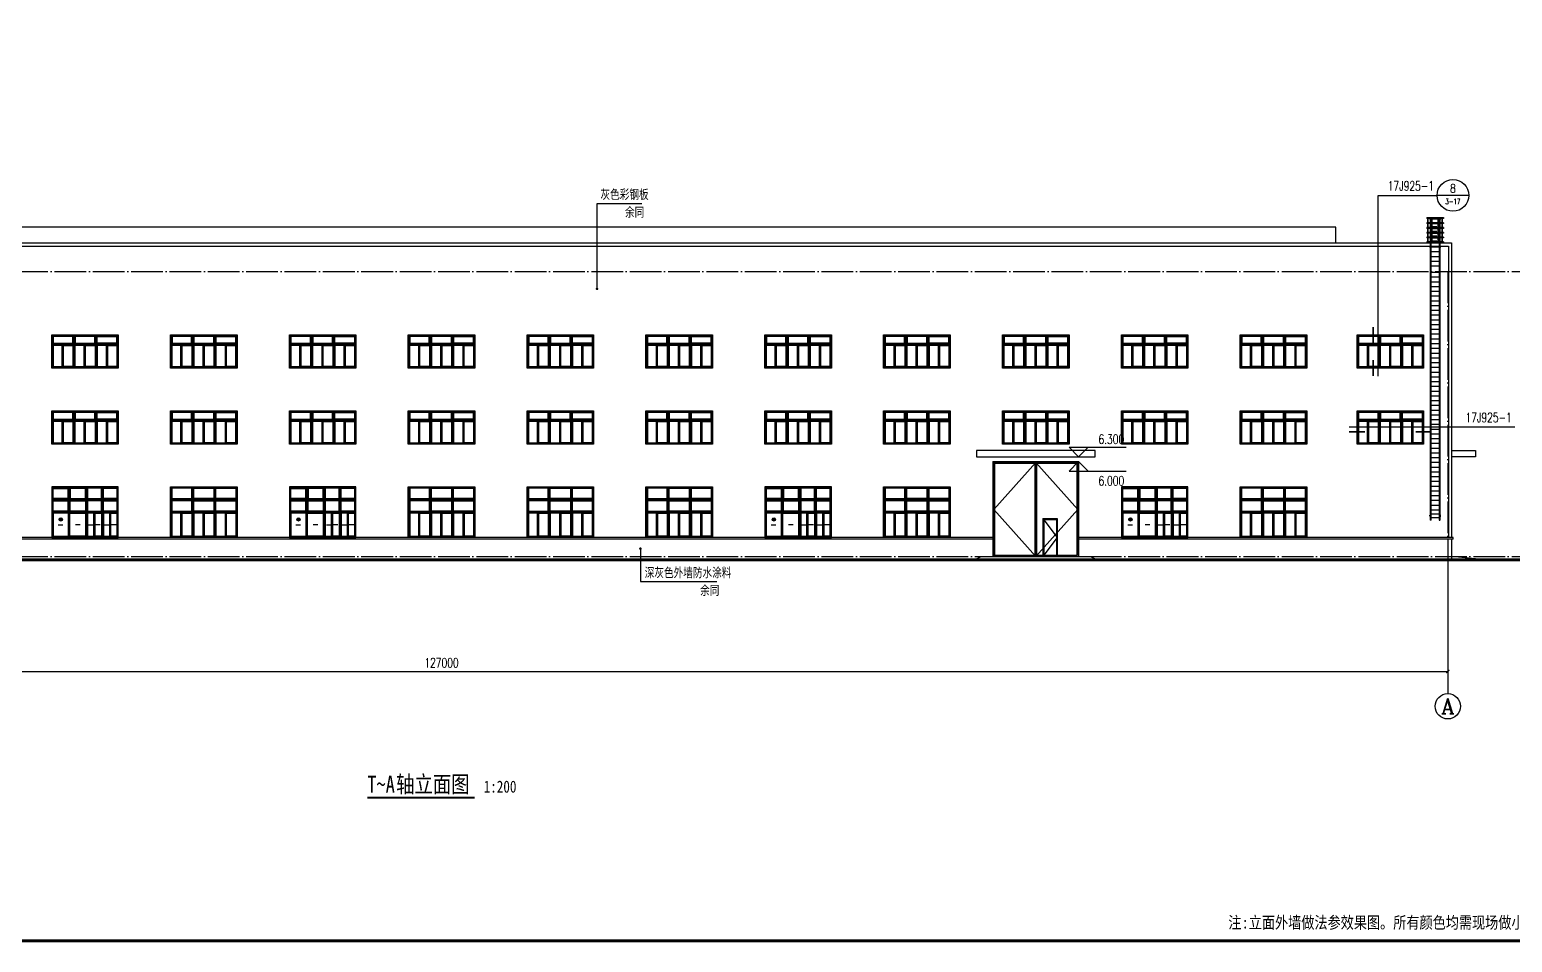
# Model space of a CAD drawing. Extents: x 14095202 to 14511487, y -1430609 to -90420.
# Drawn here: x 14369897 to 14463461, y -1149820 to -1092204 of the extents above; entities that cross this region are included whole.
import ezdxf
from ezdxf.enums import TextEntityAlignment as Align

# ---------------------------------------------------------------- set-up
doc = ezdxf.new("R2010")
doc.units = 0
doc.header["$LTSCALE"] = 1000
doc.header["$MEASUREMENT"] = 0
doc.linetypes.add('DASHED', pattern=[0.75, 0.5, -0.25])
doc.linetypes.add('DOTE', pattern=[2.42, 2, -0.2, 0.02, -0.2])
for name, color, linetype in [('AXIS', 3, 'Continuous'), ('AXIS_TEXT', 7, 'Continuous'), ('DIM_IDEN', 3, 'Continuous'), ('DIM_LEAD', 3, 'Continuous'), ('DIM_SYMB', 3, 'Continuous'), ('DOTE', 1, 'DOTE'), ('PUB_DIM', 3, 'Continuous'), ('PUB_TEXT', 7, 'Continuous'), ('TK', 4, 'Continuous'), ('立面门窗', 157, 'Continuous')]:
    doc.layers.add(name, color=color, linetype=linetype)
doc.styles.add('_TCH_AXIS', font='COMPLEX', dxfattribs={"bigfont": 'GBCBIG'})
doc.styles.add('_TCH_DIM', font='SIMPLEX', dxfattribs={"bigfont": 'GBCBIG'})
doc.styles.add('_TCH_DIM_T3', font='SIMPLEX', dxfattribs={"width": 0.705882, "bigfont": 'GBCBIG'})
doc.styles.add('_TCH_LABEL', font='COMPLEX', dxfattribs={"bigfont": 'GBCBIG'})
doc.styles.add('COMPLEX', font='COMPLEX')
doc.styles.add('YAYA', font='', dxfattribs={"width": 0.8, "height": 1})
doc.styles.add('宋体', font='', dxfattribs={"width": 0.8})
doc.styles.get('YAYA').set_extended_font_data('SimSun')
doc.styles.get('宋体').set_extended_font_data('SimSun')
doc.dimstyles.new('_TCH_ARCH&&200', dxfattribs={"dimtxt": 595, "dimasz": 200, "dimexe": 500, "dimexo": 600, "dimgap": 252.5, "dimtad": 1, "dimdec": 0, "dimzin": 0, "dimdsep": 46, "dimtxsty": '_TCH_DIM_T3', "dimblk": 'ARCHTICK', "dimcen": 0.09, "dimclrt": 7, "dimazin": 2, "dimtfac": 1, "dimtdec": 0, "dimtix": 1, "dimtmove": 2, "dimatfit": 3, "dimfxl": 0, "dimtolj": 1, "dimtzin": 0, "dimarcsym": 0})

# ---------------------------------------------------------------- blocks, each defined once
blk = doc.blocks.new('A$C6FA958B4')
for p, q in [((-474, 38771), (4926, 38771)), ((-474, 38771), (-474, 32771)), ((4926, 38771), (4926, 32771))]:
    blk.add_line(p, q)
at = {"color": 4}
for p, q in [((-424, 38721), (4876, 38721)), ((-424, 38721), (-424, 32771)), ((-374, 38671), (2176, 38671)), ((-374, 38671), (-374, 32871)), ((2176, 38671), (2176, 32871)), ((2226, 38721), (2226, 32771)), ((2276, 38671), (2276, 35171)), ((2276, 38671), (4826, 38671)), ((4826, 38671), (4826, 32871)), ((4876, 38721), (4876, 32771)), ((2276, 35171), (2276, 32871)), ((2676, 35171), (3576, 35171)), ((2676, 35171), (2676, 32771)), ((2726, 35121), (3526, 35121)), ((2726, 35121), (2726, 32871)), ((3526, 35121), (3526, 32871)), ((3576, 35171), (3576, 32771)), ((-1224, 32771), (5676, 32771)), ((-374, 32871), (2176, 32871)), ((2276, 32871), (2676, 32871)), ((2726, 32871), (3226, 32871)), ((3226, 32871), (3526, 32871)), ((3576, 32871), (4826, 32871))]:
    blk.add_line(p, q, dxfattribs=at)
at = {"ltscale": 0.5}
blk.add_lwpolyline([(-1524, 39071), (5976, 39071), (5976, 39471), (-1524, 39471)], close=True, dxfattribs=at)
at = {"color": 4}
for points in [[(2226, 38721), (-424, 35746), (2226, 32771), (4876, 35746), (2226, 38721)], [(2676, 35171), (3576, 33971), (2676, 32771)]]:
    blk.add_lwpolyline(points, dxfattribs=at)
blk.add_lwpolyline([(-1524, 32621), (-1224, 32771), (5676, 32771), (5976, 32621)])
blk = doc.blocks.new('A$C4DEE7651')
at = {"layer": '立面门窗', "color": 4}
for p, q in [((700, 50), (700, 1475)), ((2100, 50), (2100, 1475)), ((3500, 50), (3500, 1475))]:
    blk.add_line(p, q, dxfattribs=at)
at = {"layer": '立面门窗', "color": 0}
blk.add_lwpolyline([(0, 0), (4200, 0), (4200, 2100), (0, 2100)], close=True, dxfattribs=at)
at = {"layer": '立面门窗', "color": 4}
for points in [[(50, 50), (4150, 50), (4150, 2050), (50, 2050)], [(100, 1575), (1325, 1575), (1325, 2000), (100, 2000)], [(1375, 2050), (1425, 2050), (1425, 50), (1375, 50)], [(2725, 1575), (1475, 1575), (1475, 2000), (2725, 2000)], [(2775, 2050), (2825, 2050), (2825, 50), (2775, 50)], [(4100, 1575), (2875, 1575), (2875, 2000), (4100, 2000)], [(4150, 1475), (50, 1475), (50, 1525), (4150, 1525)], [(660, 1425), (90, 1425), (90, 90), (660, 90)], [(740, 1425), (1335, 1425), (1335, 90), (740, 90)], [(2060, 1425), (1465, 1425), (1465, 90), (2060, 90)], [(2140, 1425), (2735, 1425), (2735, 90), (2140, 90)], [(3460, 1425), (2865, 1425), (2865, 90), (3460, 90)], [(3540, 1425), (4110, 1425), (4110, 90), (3540, 90)]]:
    blk.add_lwpolyline(points, close=True, dxfattribs=at)
blk = doc.blocks.new('C4224')
at = {"layer": '立面门窗', "color": 4}
for p, q in [((-158366, -1686025), (-158366, -1684500)), ((-156966, -1686025), (-156966, -1684500)), ((-155566, -1686025), (-155566, -1684500))]:
    blk.add_line(p, q, dxfattribs=at)
at = {"layer": '立面门窗', "color": 0}
blk.add_lwpolyline([(-154866, -1686075), (-159066, -1686075), (-159066, -1682875), (-154866, -1682875)], close=True, dxfattribs=at)
at = {"layer": '立面门窗', "color": 4}
for points in [[(-154916, -1686025), (-159016, -1686025), (-159016, -1682925), (-154916, -1682925)], [(-157731, -1682965), (-158976, -1682965), (-158976, -1683610), (-157731, -1683610)], [(-157641, -1682925), (-157691, -1682925), (-157691, -1686025), (-157641, -1686025)], [(-157601, -1682965), (-156331, -1682965), (-156331, -1683610), (-157601, -1683610)], [(-156241, -1682925), (-156291, -1682925), (-156291, -1686025), (-156241, -1686025)], [(-156201, -1682965), (-154956, -1682965), (-154956, -1683610), (-156201, -1683610)], [(-159016, -1683650), (-159016, -1683700), (-154916, -1683700), (-154916, -1683650)], [(-157731, -1683750), (-158976, -1683750), (-158976, -1684410), (-157731, -1684410)], [(-157601, -1683750), (-156331, -1683750), (-156331, -1684410), (-157601, -1684410)], [(-156201, -1683750), (-154956, -1683750), (-154956, -1684410), (-156201, -1684410)], [(-159016, -1684450), (-159016, -1684500), (-154916, -1684500), (-154916, -1684450)], [(-158406, -1684540), (-158976, -1684540), (-158976, -1685985), (-158406, -1685985)], [(-158326, -1684540), (-157731, -1684540), (-157731, -1685985), (-158326, -1685985)], [(-157006, -1684540), (-157601, -1684540), (-157601, -1685985), (-157006, -1685985)], [(-156926, -1684540), (-156331, -1684540), (-156331, -1685985), (-156926, -1685985)], [(-155606, -1684540), (-156201, -1684540), (-156201, -1685985), (-155606, -1685985)], [(-155526, -1684540), (-154956, -1684540), (-154956, -1685985), (-155526, -1685985)]]:
    blk.add_lwpolyline(points, close=True, dxfattribs=at)
blk = doc.blocks.new('A$C233354C1')
for p, q in [((1067, 9312), (0, 9312)), ((0, 9312), (0, 9255)), ((0, 9255), (1067, 9255)), ((0, 8980), (1067, 8980)), ((0, 8980), (0, 8930)), ((0, 8930), (1067, 8930)), ((0, 8680), (1067, 8680)), ((0, 8680), (0, 8630)), ((0, 8630), (1067, 8630)), ((69, 8980), (69, 9255)), ((69, 8680), (69, 8930)), ((69, 8380), (69, 8630)), ((99, 8980), (99, 9255)), ((99, 8680), (99, 8930)), ((99, 8380), (99, 8630)), ((227, 7643), (227, 9312)), ((284, 9312), (284, 7643)), ((315, 8980), (315, 9255)), ((315, 8680), (315, 8930)), ((315, 8380), (315, 8630)), ((345, 8980), (345, 9255)), ((345, 8680), (345, 8930)), ((345, 8380), (345, 8630)), ((722, 8980), (722, 9255)), ((722, 8680), (722, 8930)), ((722, 8380), (722, 8630)), ((752, 8980), (752, 9255)), ((752, 8680), (752, 8930)), ((752, 8380), (752, 8630)), ((784, 7643), (784, 9312)), ((841, 9312), (841, 7643)), ((968, 8980), (968, 9255)), ((968, 8680), (968, 8930)), ((968, 8380), (968, 8630)), ((998, 8980), (998, 9255)), ((998, 8680), (998, 8930)), ((998, 8380), (998, 8630)), ((1067, 9312), (1067, 9255)), ((1067, 8980), (1067, 8930)), ((1067, 8680), (1067, 8630)), ((0, 8380), (1067, 8380)), ((0, 8380), (0, 8330)), ((0, 8330), (1067, 8330)), ((0, 8080), (1067, 8080)), ((0, 8080), (0, 8030)), ((0, 8030), (1067, 8030)), ((0, 7780), (1067, 7780)), ((0, 7780), (0, 7730)), ((0, 7730), (1067, 7730)), ((69, 8080), (69, 8330)), ((69, 7780), (69, 8030)), ((69, 7712), (69, 7730)), ((69, 7712), (99, 7712)), ((99, 8080), (99, 8330)), ((99, 7780), (99, 8030)), ((99, 7712), (99, 7730)), ((227, -9799), (227, 7643)), ((284, 7643), (284, -9800)), ((315, 8080), (315, 8330)), ((315, 7780), (315, 8030)), ((315, 7712), (315, 7730)), ((315, 7712), (345, 7712)), ((345, 8080), (345, 8330)), ((345, 7780), (345, 8030)), ((345, 7712), (345, 7730)), ((722, 8080), (722, 8330)), ((722, 7780), (722, 8030)), ((722, 7712), (722, 7730)), ((752, 7712), (722, 7712)), ((752, 8080), (752, 8330)), ((752, 7780), (752, 8030)), ((752, 7712), (752, 7730)), ((784, -9800), (784, 7643)), ((841, 7643), (841, -9799)), ((968, 8080), (968, 8330)), ((968, 7780), (968, 8030)), ((968, 7712), (968, 7730)), ((998, 7712), (968, 7712)), ((998, 8080), (998, 8330)), ((998, 7780), (998, 8030)), ((998, 7712), (998, 7730)), ((1067, 8380), (1067, 8330)), ((1067, 8080), (1067, 8030)), ((1067, 7780), (1067, 7730)), ((284, -9800), (228, -9800)), ((784, -9800), (840, -9800))]:
    blk.add_line(p, q)
at = {"linetype": 'DASHED', "ltscale": 0.1}
for p, q in [((1067, 9305), (0, 9305)), ((227, 8680), (227, 8930)), ((227, 8380), (227, 8630)), ((234, 9312), (234, 7643)), ((234, 8930), (234, 8680)), ((234, 8630), (234, 8380)), ((284, 8930), (284, 8680)), ((284, 8630), (284, 8380)), ((784, 8930), (784, 8680)), ((784, 8630), (784, 8380)), ((834, 7643), (834, 9312)), ((834, 8930), (834, 8680)), ((834, 8630), (834, 8380)), ((841, 8930), (841, 8680)), ((841, 8630), (841, 8380)), ((227, 8080), (227, 8330)), ((227, 7780), (227, 8030)), ((234, 8330), (234, 8080)), ((234, 8030), (234, 7780)), ((234, 7643), (234, -9800)), ((284, 8330), (284, 8080)), ((284, 8030), (284, 7780)), ((784, 8330), (784, 8080)), ((784, 8030), (784, 7780)), ((834, 8330), (834, 8080)), ((834, 8030), (834, 7780)), ((834, -9800), (834, 7643)), ((841, 8330), (841, 8080)), ((841, 8030), (841, 7780))]:
    blk.add_line(p, q, dxfattribs=at)
for points in [[(168, 9261), (211, 9261), (211, 9191)], [(284, 9211), (784, 9211)], [(284, 8911), (784, 8911)], [(284, 8730), (315, 8730)], [(284, 8611), (784, 8611)], [(284, 8430), (315, 8430)], [(752, 8730), (784, 8730)], [(752, 8430), (784, 8430)], [(901, 9261), (858, 9261), (858, 9191)], [(168, 7492), (211, 7492), (211, 7422)], [(284, 8311), (784, 8311)], [(284, 8130), (315, 8130)], [(284, 8011), (784, 8011)], [(284, 7830), (315, 7830)], [(284, 7711), (784, 7711)], [(284, 7711), (784, 7711)], [(752, 8130), (784, 8130)], [(752, 7830), (784, 7830)], [(901, 7492), (858, 7492), (858, 7422)], [(284, 7442), (784, 7442)], [(284, 7142), (784, 7142)], [(284, 6842), (784, 6842)], [(284, 6542), (784, 6542)], [(284, 6242), (784, 6242)], [(284, 5842), (784, 5842)], [(284, 5542), (784, 5542)], [(284, 5242), (784, 5242)], [(284, 4942), (784, 4942)], [(284, 4642), (784, 4642)], [(284, 4342), (784, 4342)], [(284, 4042), (784, 4042)], [(284, 3742), (784, 3742)], [(284, 3442), (784, 3442)], [(284, 3142), (784, 3142)], [(284, 2842), (784, 2842)], [(284, 2542), (784, 2542)], [(284, 2242), (784, 2242)], [(284, 1942), (784, 1942)], [(284, 1642), (784, 1642)], [(284, 1342), (784, 1342)], [(284, 1042), (784, 1042)], [(284, 742), (784, 742)], [(284, 442), (784, 442)], [(284, 142), (784, 142)], [(284, -158), (784, -158)], [(284, -458), (784, -458)], [(284, -758), (784, -758)], [(284, -1058), (784, -1058)], [(284, -1358), (784, -1358)], [(284, -1658), (784, -1658)], [(284, -1958), (784, -1958)], [(284, -2258), (784, -2258)], [(284, -2558), (784, -2558)], [(284, -2858), (784, -2858)], [(284, -3158), (784, -3158)], [(284, -3458), (784, -3458)], [(284, -3758), (784, -3758)], [(284, -4058), (784, -4058)], [(284, -4358), (784, -4358)], [(284, -4658), (784, -4658)], [(284, -4958), (784, -4958)], [(284, -5258), (784, -5258)], [(284, -5558), (784, -5558)], [(284, -5858), (784, -5858)], [(284, -6158), (784, -6158)], [(284, -6458), (784, -6458)], [(284, -6758), (784, -6758)], [(284, -7058), (784, -7058)], [(284, -7358), (784, -7358)], [(284, -7658), (784, -7658)], [(284, -7958), (784, -7958)], [(284, -8258), (784, -8258)], [(284, -8558), (784, -8558)], [(284, -8858), (784, -8858)], [(284, -9158), (784, -9158)], [(168, -9501), (211, -9501), (211, -9571)], [(284, -9417), (784, -9417)], [(284, -9638), (784, -9638)], [(901, -9501), (858, -9501), (858, -9571)]]:
    blk.add_lwpolyline(points)
for points in [[(345, 8730), (722, 8730)], [(345, 8430), (722, 8430)], [(345, 8130), (722, 8130)], [(345, 7830), (722, 7830)]]:
    blk.add_lwpolyline(points, dxfattribs=at)
for centre, start, end in [((228, -9799), 180, 270), ((840, -9799), 270, 0)]:
    blk.add_arc(centre, 1, start, end)
blk = doc.blocks.new('GeYuanFrame_12420875', base_point=(20.09, 4.53))
at = {"layer": 'TK', "const_width": 1}
blk.add_lwpolyline([(45.09, 588.53), (1061.09, 588.53), (1061.09, 14.53), (45.09, 14.53)], close=True, dxfattribs=at)
blk = doc.blocks.new('_AXISO')
blk.add_circle((0, 0), 0.5)
at = {"layer": 'AXIS_TEXT', "style": 'COMPLEX', "width": 1.041667}
blk.add_attdef('A', text='', height=0.56, dxfattribs=at).set_placement((-0.25, -0.28), (0.25, -0.28), align=Align.FIT)
blk = doc.blocks.new('_ArchTick')
at = {"color": 0, "linetype": 'ByBlock', "const_width": 0.4}
blk.add_lwpolyline([(-0.5, -0.5), (0.5, 0.5)], dxfattribs=at)
blk = doc.blocks.new('*D166')
at = {"layer": 'AXIS', "color": 0, "lineweight": -2}
for p, q in [((14332387, -1126719), (14332387, -1133219)), ((14459387, -1126719), (14459387, -1133219)), ((14332387, -1132719), (14459387, -1132719))]:
    blk.add_line(p, q, dxfattribs=at)
at = {"layer": 'Defpoints', "color": 0}
for p in [(14332387, -1126119), (14459387, -1126119), (14459387, -1132719)]:
    blk.add_point(p, dxfattribs=at)
at = {"layer": 'AXIS', "color": 0, "lineweight": -2, "xscale": 200, "yscale": 200, "zscale": 200, "rotation": 180}
blk.add_blockref('_ArchTick', (14332387, -1132719), dxfattribs=at)
at = {"layer": 'AXIS', "color": 0, "lineweight": -2, "xscale": 200, "yscale": 200, "zscale": 200}
blk.add_blockref('_ArchTick', (14459387, -1132719), dxfattribs=at)
at = {"layer": 'AXIS', "color": 7, "insert": (14395887, -1132169), "char_height": 595, "attachment_point": 5, "style": '_TCH_DIM_T3'}
blk.add_mtext('\\A1;127000', dxfattribs=at)

msp = doc.modelspace()

# ---------------------------------------------------------------- hatches: boundary and pattern name
h = msp.add_hatch(color=1)
edge = h.paths.add_edge_path()
edge.add_arc((14371860.1, -1123121.8), 100, 0, 360)
h = msp.add_hatch(color=1)
edge = h.paths.add_edge_path()
edge.add_arc((14386860.1, -1123121.8), 100, 0, 360)
h = msp.add_hatch(color=1)
edge = h.paths.add_edge_path()
edge.add_arc((14416860.1, -1123121.8), 100, 0, 360)
h = msp.add_hatch(color=1)
edge = h.paths.add_edge_path()
edge.add_arc((14439360.1, -1123121.8), 100, 0, 360)
at = {"layer": 'DIM_SYMB'}
for points in [[(14371983.6, -1123456.4), (14371833.6, -1123456.4), (14371833.6, -1123436.4)], [(14372790.1, -1123456.4), (14372940.1, -1123456.4), (14372940.1, -1123436.4)], [(14373912.1, -1123456.4), (14373762.1, -1123456.4), (14373762.1, -1123436.4)], [(14374061.6, -1123456.4), (14374211.6, -1123456.4), (14374211.6, -1123436.4)], [(14374912.1, -1123456.4), (14374762.1, -1123456.4), (14374762.1, -1123436.4)], [(14375061.6, -1123456.4), (14375211.6, -1123456.4), (14375211.6, -1123436.4)], [(14386983.6, -1123456.4), (14386833.6, -1123456.4), (14386833.6, -1123436.4)], [(14387790.1, -1123456.4), (14387940.1, -1123456.4), (14387940.1, -1123436.4)], [(14388912.1, -1123456.4), (14388762.1, -1123456.4), (14388762.1, -1123436.4)], [(14389061.6, -1123456.4), (14389211.6, -1123456.4), (14389211.6, -1123436.4)], [(14389912.1, -1123456.4), (14389762.1, -1123456.4), (14389762.1, -1123436.4)], [(14390061.6, -1123456.4), (14390211.6, -1123456.4), (14390211.6, -1123436.4)], [(14416983.6, -1123456.4), (14416833.6, -1123456.4), (14416833.6, -1123436.4)], [(14417790.1, -1123456.4), (14417940.1, -1123456.4), (14417940.1, -1123436.4)], [(14418912.1, -1123456.4), (14418762.1, -1123456.4), (14418762.1, -1123436.4)], [(14419061.6, -1123456.4), (14419211.6, -1123456.4), (14419211.6, -1123436.4)], [(14419912.1, -1123456.4), (14419762.1, -1123456.4), (14419762.1, -1123436.4)], [(14420061.6, -1123456.4), (14420211.6, -1123456.4), (14420211.6, -1123436.4)], [(14439483.6, -1123456.4), (14439333.6, -1123456.4), (14439333.6, -1123436.4)], [(14440290.1, -1123456.4), (14440440.1, -1123456.4), (14440440.1, -1123436.4)], [(14441412.1, -1123456.4), (14441262.1, -1123456.4), (14441262.1, -1123436.4)], [(14441561.6, -1123456.4), (14441711.6, -1123456.4), (14441711.6, -1123436.4)], [(14442412.1, -1123456.4), (14442262.1, -1123456.4), (14442262.1, -1123436.4)], [(14442561.6, -1123456.4), (14442711.6, -1123456.4), (14442711.6, -1123436.4)]]:
    msp.add_hatch(color=256, dxfattribs=at).paths.add_polyline_path(points)

# ---------------------------------------------------------------- linework, layer by layer
at = {"ltscale": 0.5}
for p, q in [((14430686.9, -1124268.9), (14361086.9, -1124268.9)), ((14430686.9, -1124368.9), (14361086.9, -1124368.9)), ((14459726.9, -1124268.9), (14436086.9, -1124268.9)), ((14459726.9, -1124368.9), (14436086.9, -1124368.9)), ((14459726.9, -1124368.9), (14459726.9, -1124268.9)), ((14461126.9, -1125618.9), (14459626.9, -1125468.9)), ((14301286.9, -1125618.9), (14490486.9, -1125618.9)), ((14301286.9, -1125718.9), (14490486.9, -1125718.9))]:
    msp.add_line(p, q, dxfattribs=at)
for points in [[(14452316.9, -1105668.9), (14452316.9, -1104668.9), (14339456.9, -1104668.9), (14339456.9, -1105668.9)], [(14332146.9, -1124268.9), (14332146.9, -1105668.9), (14459626.9, -1105668.9), (14459626.9, -1124268.9)], [(14332346.9, -1124268.9), (14332346.9, -1105868.9), (14459426.9, -1105868.9), (14459426.9, -1124268.9)], [(14459626.9, -1118768.9), (14461126.9, -1118768.9), (14461126.9, -1119168.9), (14459626.9, -1119168.9)], [(14459626.9, -1124368.9), (14459626.9, -1125618.9)]]:
    msp.add_lwpolyline(points, dxfattribs=at)
at = {"ltscale": 0.5, "const_width": 100}
msp.add_lwpolyline([(14301286.9, -1125668.9), (14490486.9, -1125668.9)], dxfattribs=at)
at = {"color": 1}
for centre in [(14371860.1, -1123121.8), (14386860.1, -1123121.8), (14416860.1, -1123121.8), (14439360.1, -1123121.8)]:
    msp.add_circle(centre, 100, dxfattribs=at)
at = {"layer": 'AXIS'}
msp.add_line((14459386.9, -1126118.9), (14459386.9, -1134118.9), dxfattribs=at)
at = {"layer": 'DIM_IDEN'}
for p, q in [((14454984.6, -1102668.9), (14458708.3, -1102668.9)), ((14454984.6, -1114068.9), (14454984.6, -1102668.9)), ((14460708.3, -1102668.9), (14458708.3, -1102668.9)), ((14453161.9, -1117286), (14459318.4, -1117286)), ((14459318.4, -1117286), (14463611.9, -1117286))]:
    msp.add_line(p, q, dxfattribs=at)
at = {"layer": 'DIM_IDEN', "const_width": 100}
for points in [[(14454684.6, -1111968.9), (14454684.6, -1110968.9)], [(14454684.6, -1114068.9), (14454684.6, -1113068.9)], [(14453161.9, -1117586), (14454161.9, -1117586)], [(14457361.9, -1117586), (14458361.9, -1117586)]]:
    msp.add_lwpolyline(points, dxfattribs=at)
at = {"layer": 'DIM_IDEN'}
msp.add_circle((14459708.3, -1102668.9), 1000, dxfattribs=at)
at = {"layer": 'DIM_LEAD'}
for p, q in [((14405699.9, -1108568.9), (14405699.9, -1103168.9)), ((14405699.9, -1103168.9), (14408532.7, -1103168.9)), ((14408437, -1124968.9), (14408437, -1127045.5)), ((14408437, -1127045.5), (14413269.9, -1127045.5))]:
    msp.add_line(p, q, dxfattribs=at)
at = {"layer": 'DIM_LEAD', "const_width": 80}
for points in [[(14405699.9, -1108608.9, 1), (14405699.9, -1108528.9, 1)], [(14408437, -1124928.9, 1), (14408437, -1125008.9, 1)]]:
    msp.add_lwpolyline(points, format="xyb", close=True, dxfattribs=at)
at = {"layer": 'DIM_SYMB'}
for points in [[(14371691, -1123456.4), (14371983.6, -1123456.4)], [(14373082.7, -1123456.4), (14372790.1, -1123456.4)], [(14373619.5, -1123456.4), (14373912.1, -1123456.4)], [(14374354.2, -1123456.4), (14374061.6, -1123456.4)], [(14374619.5, -1123456.4), (14374912.1, -1123456.4)], [(14375354.2, -1123456.4), (14375061.6, -1123456.4)], [(14386691, -1123456.4), (14386983.6, -1123456.4)], [(14388082.7, -1123456.4), (14387790.1, -1123456.4)], [(14388619.5, -1123456.4), (14388912.1, -1123456.4)], [(14389354.2, -1123456.4), (14389061.6, -1123456.4)], [(14389619.5, -1123456.4), (14389912.1, -1123456.4)], [(14390354.2, -1123456.4), (14390061.6, -1123456.4)], [(14416691, -1123456.4), (14416983.6, -1123456.4)], [(14418082.7, -1123456.4), (14417790.1, -1123456.4)], [(14418619.5, -1123456.4), (14418912.1, -1123456.4)], [(14419354.2, -1123456.4), (14419061.6, -1123456.4)], [(14419619.5, -1123456.4), (14419912.1, -1123456.4)], [(14420354.2, -1123456.4), (14420061.6, -1123456.4)], [(14439191, -1123456.4), (14439483.6, -1123456.4)], [(14440582.7, -1123456.4), (14440290.1, -1123456.4)], [(14441119.5, -1123456.4), (14441412.1, -1123456.4)], [(14441854.2, -1123456.4), (14441561.6, -1123456.4)], [(14442119.5, -1123456.4), (14442412.1, -1123456.4)], [(14442854.2, -1123456.4), (14442561.6, -1123456.4)]]:
    msp.add_lwpolyline(points, dxfattribs=at)
at = {"layer": 'DIM_SYMB', "const_width": 140}
msp.add_lwpolyline([(14391206.3, -1140684.1), (14397988.9, -1140684.1)], dxfattribs=at)
at = {"layer": 'DOTE'}
for p, q in [((14301286.9, -1107468.9), (14490486.9, -1107468.9)), ((14459386.9, -1107468.9), (14459386.9, -1126118.9)), ((14301286.9, -1125468.9), (14490486.9, -1125468.9))]:
    msp.add_line(p, q, dxfattribs=at)
at = {"layer": 'PUB_DIM'}
for p, q in [((14436086.9, -1119168.9), (14435486.9, -1118568.9)), ((14435486.9, -1118568.9), (14439086.9, -1118568.9)), ((14436086.9, -1119168.9), (14436686.9, -1118568.9)), ((14436086.9, -1119468.9), (14435486.9, -1120068.9)), ((14436086.9, -1119468.9), (14436686.9, -1120068.9)), ((14435486.9, -1120068.9), (14439086.9, -1120068.9))]:
    msp.add_line(p, q, dxfattribs=at)
at = {"layer": '立面门窗', "color": 4}
for p, q in [((14372386.9, -1124218.9), (14372386.9, -1122693.9)), ((14373986.9, -1124218.9), (14373986.9, -1122693.9)), ((14374986.9, -1124218.9), (14374986.9, -1122693.9)), ((14387386.9, -1124218.9), (14387386.9, -1122693.9)), ((14388986.9, -1124218.9), (14388986.9, -1122693.9)), ((14389986.9, -1124218.9), (14389986.9, -1122693.9)), ((14417386.9, -1124218.9), (14417386.9, -1122693.9)), ((14418986.9, -1124218.9), (14418986.9, -1122693.9)), ((14419986.9, -1124218.9), (14419986.9, -1122693.9)), ((14439886.9, -1124218.9), (14439886.9, -1122693.9)), ((14441486.9, -1124218.9), (14441486.9, -1122693.9)), ((14442486.9, -1124218.9), (14442486.9, -1122693.9))]:
    msp.add_line(p, q, dxfattribs=at)
at = {"layer": '立面门窗', "color": 0}
for points in [[(14371286.9, -1124268.9), (14375486.9, -1124268.9), (14375486.9, -1121068.9), (14371286.9, -1121068.9)], [(14386286.9, -1124268.9), (14390486.9, -1124268.9), (14390486.9, -1121068.9), (14386286.9, -1121068.9)], [(14416286.9, -1124268.9), (14420486.9, -1124268.9), (14420486.9, -1121068.9), (14416286.9, -1121068.9)], [(14438786.9, -1124268.9), (14442986.9, -1124268.9), (14442986.9, -1121068.9), (14438786.9, -1121068.9)]]:
    msp.add_lwpolyline(points, close=True, dxfattribs=at)
at = {"layer": '立面门窗', "color": 4}
for points in [[(14371336.9, -1124218.9), (14375436.9, -1124218.9), (14375436.9, -1121118.9), (14371336.9, -1121118.9)], [(14372311.9, -1121793.9), (14371386.9, -1121793.9), (14371386.9, -1121168.9), (14372311.9, -1121168.9)], [(14372361.9, -1121118.9), (14372411.9, -1121118.9), (14372411.9, -1121843.9), (14372361.9, -1121843.9)], [(14372461.9, -1121793.9), (14373411.9, -1121793.9), (14373411.9, -1121168.9), (14372461.9, -1121168.9)], [(14373461.9, -1121118.9), (14373511.9, -1121118.9), (14373511.9, -1124218.9), (14373461.9, -1124218.9)], [(14374421.9, -1121158.9), (14373551.9, -1121158.9), (14373551.9, -1121803.9), (14374421.9, -1121803.9)], [(14374461.9, -1121118.9), (14374511.9, -1121118.9), (14374511.9, -1124218.9), (14374461.9, -1124218.9)], [(14374551.9, -1121158.9), (14375396.9, -1121158.9), (14375396.9, -1121803.9), (14374551.9, -1121803.9)], [(14386336.9, -1124218.9), (14390436.9, -1124218.9), (14390436.9, -1121118.9), (14386336.9, -1121118.9)], [(14387311.9, -1121793.9), (14386386.9, -1121793.9), (14386386.9, -1121168.9), (14387311.9, -1121168.9)], [(14387361.9, -1121118.9), (14387411.9, -1121118.9), (14387411.9, -1121843.9), (14387361.9, -1121843.9)], [(14387461.9, -1121793.9), (14388411.9, -1121793.9), (14388411.9, -1121168.9), (14387461.9, -1121168.9)], [(14388461.9, -1121118.9), (14388511.9, -1121118.9), (14388511.9, -1124218.9), (14388461.9, -1124218.9)], [(14389421.9, -1121158.9), (14388551.9, -1121158.9), (14388551.9, -1121803.9), (14389421.9, -1121803.9)], [(14389461.9, -1121118.9), (14389511.9, -1121118.9), (14389511.9, -1124218.9), (14389461.9, -1124218.9)], [(14389551.9, -1121158.9), (14390396.9, -1121158.9), (14390396.9, -1121803.9), (14389551.9, -1121803.9)], [(14416336.9, -1124218.9), (14420436.9, -1124218.9), (14420436.9, -1121118.9), (14416336.9, -1121118.9)], [(14417311.9, -1121793.9), (14416386.9, -1121793.9), (14416386.9, -1121168.9), (14417311.9, -1121168.9)], [(14417361.9, -1121118.9), (14417411.9, -1121118.9), (14417411.9, -1121843.9), (14417361.9, -1121843.9)], [(14417461.9, -1121793.9), (14418411.9, -1121793.9), (14418411.9, -1121168.9), (14417461.9, -1121168.9)], [(14418461.9, -1121118.9), (14418511.9, -1121118.9), (14418511.9, -1124218.9), (14418461.9, -1124218.9)], [(14419421.9, -1121158.9), (14418551.9, -1121158.9), (14418551.9, -1121803.9), (14419421.9, -1121803.9)], [(14419461.9, -1121118.9), (14419511.9, -1121118.9), (14419511.9, -1124218.9), (14419461.9, -1124218.9)], [(14419551.9, -1121158.9), (14420396.9, -1121158.9), (14420396.9, -1121803.9), (14419551.9, -1121803.9)], [(14438836.9, -1124218.9), (14442936.9, -1124218.9), (14442936.9, -1121118.9), (14438836.9, -1121118.9)], [(14439811.9, -1121793.9), (14438886.9, -1121793.9), (14438886.9, -1121168.9), (14439811.9, -1121168.9)], [(14439861.9, -1121118.9), (14439911.9, -1121118.9), (14439911.9, -1121843.9), (14439861.9, -1121843.9)], [(14439961.9, -1121793.9), (14440911.9, -1121793.9), (14440911.9, -1121168.9), (14439961.9, -1121168.9)], [(14440961.9, -1121118.9), (14441011.9, -1121118.9), (14441011.9, -1124218.9), (14440961.9, -1124218.9)], [(14441921.9, -1121158.9), (14441051.9, -1121158.9), (14441051.9, -1121803.9), (14441921.9, -1121803.9)], [(14441961.9, -1121118.9), (14442011.9, -1121118.9), (14442011.9, -1124218.9), (14441961.9, -1124218.9)], [(14442051.9, -1121158.9), (14442896.9, -1121158.9), (14442896.9, -1121803.9), (14442051.9, -1121803.9)], [(14375436.9, -1121843.9), (14375436.9, -1121893.9), (14371336.9, -1121893.9), (14371336.9, -1121843.9)], [(14375436.9, -1122643.9), (14375436.9, -1122693.9), (14371336.9, -1122693.9), (14371336.9, -1122643.9)], [(14372346.9, -1122733.9), (14371376.9, -1122733.9), (14371376.9, -1124178.9), (14372346.9, -1124178.9)], [(14372311.9, -1122593.9), (14371386.9, -1122593.9), (14371386.9, -1121943.9), (14372311.9, -1121943.9)], [(14372361.9, -1121893.9), (14372411.9, -1121893.9), (14372411.9, -1122643.9), (14372361.9, -1122643.9)], [(14372426.9, -1122733.9), (14373421.9, -1122733.9), (14373421.9, -1124178.9), (14372426.9, -1124178.9)], [(14372461.9, -1121943.9), (14373411.9, -1121943.9), (14373411.9, -1122593.9), (14372461.9, -1122593.9)], [(14374421.9, -1121943.9), (14373551.9, -1121943.9), (14373551.9, -1122603.9), (14374421.9, -1122603.9)], [(14373946.9, -1122733.9), (14373551.9, -1122733.9), (14373551.9, -1124178.9), (14373946.9, -1124178.9)], [(14374026.9, -1122733.9), (14374421.9, -1122733.9), (14374421.9, -1124178.9), (14374026.9, -1124178.9)], [(14374551.9, -1121943.9), (14375396.9, -1121943.9), (14375396.9, -1122603.9), (14374551.9, -1122603.9)], [(14374946.9, -1122733.9), (14374551.9, -1122733.9), (14374551.9, -1124178.9), (14374946.9, -1124178.9)], [(14375026.9, -1122733.9), (14375396.9, -1122733.9), (14375396.9, -1124178.9), (14375026.9, -1124178.9)], [(14390436.9, -1121843.9), (14390436.9, -1121893.9), (14386336.9, -1121893.9), (14386336.9, -1121843.9)], [(14390436.9, -1122643.9), (14390436.9, -1122693.9), (14386336.9, -1122693.9), (14386336.9, -1122643.9)], [(14387346.9, -1122733.9), (14386376.9, -1122733.9), (14386376.9, -1124178.9), (14387346.9, -1124178.9)], [(14387311.9, -1122593.9), (14386386.9, -1122593.9), (14386386.9, -1121943.9), (14387311.9, -1121943.9)], [(14387361.9, -1121893.9), (14387411.9, -1121893.9), (14387411.9, -1122643.9), (14387361.9, -1122643.9)], [(14387426.9, -1122733.9), (14388421.9, -1122733.9), (14388421.9, -1124178.9), (14387426.9, -1124178.9)], [(14387461.9, -1121943.9), (14388411.9, -1121943.9), (14388411.9, -1122593.9), (14387461.9, -1122593.9)], [(14389421.9, -1121943.9), (14388551.9, -1121943.9), (14388551.9, -1122603.9), (14389421.9, -1122603.9)], [(14388946.9, -1122733.9), (14388551.9, -1122733.9), (14388551.9, -1124178.9), (14388946.9, -1124178.9)], [(14389026.9, -1122733.9), (14389421.9, -1122733.9), (14389421.9, -1124178.9), (14389026.9, -1124178.9)], [(14389551.9, -1121943.9), (14390396.9, -1121943.9), (14390396.9, -1122603.9), (14389551.9, -1122603.9)], [(14389946.9, -1122733.9), (14389551.9, -1122733.9), (14389551.9, -1124178.9), (14389946.9, -1124178.9)], [(14390026.9, -1122733.9), (14390396.9, -1122733.9), (14390396.9, -1124178.9), (14390026.9, -1124178.9)], [(14420436.9, -1121843.9), (14420436.9, -1121893.9), (14416336.9, -1121893.9), (14416336.9, -1121843.9)], [(14420436.9, -1122643.9), (14420436.9, -1122693.9), (14416336.9, -1122693.9), (14416336.9, -1122643.9)], [(14417346.9, -1122733.9), (14416376.9, -1122733.9), (14416376.9, -1124178.9), (14417346.9, -1124178.9)], [(14417311.9, -1122593.9), (14416386.9, -1122593.9), (14416386.9, -1121943.9), (14417311.9, -1121943.9)], [(14417361.9, -1121893.9), (14417411.9, -1121893.9), (14417411.9, -1122643.9), (14417361.9, -1122643.9)], [(14417426.9, -1122733.9), (14418421.9, -1122733.9), (14418421.9, -1124178.9), (14417426.9, -1124178.9)], [(14417461.9, -1121943.9), (14418411.9, -1121943.9), (14418411.9, -1122593.9), (14417461.9, -1122593.9)], [(14419421.9, -1121943.9), (14418551.9, -1121943.9), (14418551.9, -1122603.9), (14419421.9, -1122603.9)], [(14418946.9, -1122733.9), (14418551.9, -1122733.9), (14418551.9, -1124178.9), (14418946.9, -1124178.9)], [(14419026.9, -1122733.9), (14419421.9, -1122733.9), (14419421.9, -1124178.9), (14419026.9, -1124178.9)], [(14419551.9, -1121943.9), (14420396.9, -1121943.9), (14420396.9, -1122603.9), (14419551.9, -1122603.9)], [(14419946.9, -1122733.9), (14419551.9, -1122733.9), (14419551.9, -1124178.9), (14419946.9, -1124178.9)], [(14420026.9, -1122733.9), (14420396.9, -1122733.9), (14420396.9, -1124178.9), (14420026.9, -1124178.9)], [(14442936.9, -1121843.9), (14442936.9, -1121893.9), (14438836.9, -1121893.9), (14438836.9, -1121843.9)], [(14442936.9, -1122643.9), (14442936.9, -1122693.9), (14438836.9, -1122693.9), (14438836.9, -1122643.9)], [(14439846.9, -1122733.9), (14438876.9, -1122733.9), (14438876.9, -1124178.9), (14439846.9, -1124178.9)], [(14439811.9, -1122593.9), (14438886.9, -1122593.9), (14438886.9, -1121943.9), (14439811.9, -1121943.9)], [(14439861.9, -1121893.9), (14439911.9, -1121893.9), (14439911.9, -1122643.9), (14439861.9, -1122643.9)], [(14439926.9, -1122733.9), (14440921.9, -1122733.9), (14440921.9, -1124178.9), (14439926.9, -1124178.9)], [(14439961.9, -1121943.9), (14440911.9, -1121943.9), (14440911.9, -1122593.9), (14439961.9, -1122593.9)], [(14441921.9, -1121943.9), (14441051.9, -1121943.9), (14441051.9, -1122603.9), (14441921.9, -1122603.9)], [(14441446.9, -1122733.9), (14441051.9, -1122733.9), (14441051.9, -1124178.9), (14441446.9, -1124178.9)], [(14441526.9, -1122733.9), (14441921.9, -1122733.9), (14441921.9, -1124178.9), (14441526.9, -1124178.9)], [(14442051.9, -1121943.9), (14442896.9, -1121943.9), (14442896.9, -1122603.9), (14442051.9, -1122603.9)], [(14442446.9, -1122733.9), (14442051.9, -1122733.9), (14442051.9, -1124178.9), (14442446.9, -1124178.9)], [(14442526.9, -1122733.9), (14442896.9, -1122733.9), (14442896.9, -1124178.9), (14442526.9, -1124178.9)]]:
    msp.add_lwpolyline(points, close=True, dxfattribs=at)

# ---------------------------------------------------------------- block references
at = {"xscale": 200, "yscale": 200, "zscale": 200}
msp.add_blockref('GeYuanFrame_12420875', (14296286.9, -1151720.3), dxfattribs=at)
at = {"ltscale": 0.5, "xscale": -1}
for name, p in [('A$C233354C1', (14459122.7, -1113379.6)), ('A$C4DEE7651', (14375486.9, -1113568.9)), ('A$C4DEE7651', (14382986.9, -1113568.9)), ('A$C4DEE7651', (14390486.9, -1113568.9)), ('A$C4DEE7651', (14397986.9, -1113568.9)), ('A$C4DEE7651', (14405486.9, -1113568.9)), ('A$C4DEE7651', (14412986.9, -1113568.9)), ('A$C4DEE7651', (14420486.9, -1113568.9)), ('A$C4DEE7651', (14427986.9, -1113568.9)), ('A$C4DEE7651', (14435486.9, -1113568.9)), ('A$C4DEE7651', (14442986.9, -1113568.9)), ('A$C4DEE7651', (14450486.9, -1113568.9)), ('A$C4DEE7651', (14457861.9, -1113568.9)), ('A$C4DEE7651', (14375486.9, -1118368.9)), ('A$C4DEE7651', (14382986.9, -1118368.9)), ('A$C4DEE7651', (14390486.9, -1118368.9)), ('A$C4DEE7651', (14397986.9, -1118368.9)), ('A$C4DEE7651', (14405486.9, -1118368.9)), ('A$C4DEE7651', (14412986.9, -1118368.9)), ('A$C4DEE7651', (14420486.9, -1118368.9)), ('A$C4DEE7651', (14427986.9, -1118368.9)), ('A$C4DEE7651', (14435486.9, -1118368.9)), ('A$C4DEE7651', (14442986.9, -1118368.9)), ('A$C4DEE7651', (14450486.9, -1118368.9)), ('A$C4DEE7651', (14457861.9, -1118368.9))]:
    msp.add_blockref(name, p, dxfattribs=at)
at = {"ltscale": 0.5}
msp.add_blockref('A$C6FA958B4', (14431161.1, -1158239.8), dxfattribs=at)
for p in [(14537853.3, 561806.6), (14552853.3, 561806.6), (14560353.3, 561806.6), (14567853.3, 561806.6), (14582853.3, 561806.6), (14605353.3, 561806.6)]:
    msp.add_blockref('C4224', p)
at = {"layer": 'AXIS'}
ref = msp.add_blockref('_AXISO', (14459386.9, -1134918.9), dxfattribs=dict(at, xscale=1600, yscale=1600, zscale=1600))
ref.add_attrib('A', 'A', dxfattribs={"layer": 'AXIS_TEXT', "ltscale": 0.5, "height": 971.8, "style": '_TCH_AXIS'}).set_placement((14458970.3, -1135404.8), (14459803.4, -1135404.8), align=Align.FIT)

# ---------------------------------------------------------------- texts
at = {"layer": 'PUB_TEXT'}
for s, height, style, width, p in [('17J925-1', 595, '_TCH_LABEL', 0.705882, (14455598.3, -1102366.4)), ('17J925-1', 595, '_TCH_LABEL', 0.705882, (14460501.9, -1116983.5)), ('6.300', 595, '_TCH_DIM', 0.705882, (14437346.9, -1118358.9)), ('6.000', 595, '_TCH_DIM', 0.705882, (14437346.9, -1120978.9)), ('T~A', 1063.29, 'YAYA', 0.8, (14391206.3, -1140368.9)), ('轴立面图', 1063.29, 'YAYA', 0.8, (14393020.9, -1140368.9)), ('1:200', 759.49, 'YAYA', 0.8, (14398548.9, -1140368.9)), ('注', 759.5, '宋体', 0.8, (14445532.2, -1148947.5)), (':', 759.5, '宋体', 0.8, (14446396.4, -1148947.5)), ('立面外墙做法参效果图。所有颜色均需现场做小样，业主确认后方可大面积施工。“', 759.494, '宋体', 0.8, (14446828.4, -1148947.5))]:
    msp.add_text(s, height=height, dxfattribs=dict(at, style=style, width=width)).set_placement(p)
at = {"layer": 'PUB_TEXT', "style": '_TCH_LABEL'}
for s, height, width, p, p2 in [('8', 517.6, 1.290756, (14459519, -1102483.2), (14459897.6, -1102483.2)), ('3-17', 327.82, 1.09259, (14459228.8, -1103216.6), (14460187.9, -1103216.6))]:
    msp.add_text(s, height=height, dxfattribs=dict(at, width=width)).set_placement(p, p2, align=Align.FIT)
at = {"layer": 'PUB_TEXT', "style": '_TCH_DIM'}
for s, p in [('灰色彩钢板', (14405917.4, -1102958.9)), ('余同', (14407466.3, -1104078.9)), ('深灰色外墙防水涂料', (14408710.9, -1126835.5)), ('余同', (14412203.5, -1127955.5))]:
    msp.add_text(s, height=675.18, dxfattribs=at).set_placement(p)

# ---------------------------------------------------------------- dimensions: what is measured, and where the dimension line sits
at = {"layer": 'AXIS'}
dim = msp.add_aligned_dim(p1=(14332386.9, -1126118.9), p2=(14459386.9, -1126118.9), distance=-6600, text='127000', dimstyle='_TCH_ARCH&&200', dxfattribs=at)
dim.commit()
dim.dimension.update_dxf_attribs({"geometry": '*D166', "text_midpoint": (14395886.9, -1132168.9)})

doc.saveas('drawing.dxf')
